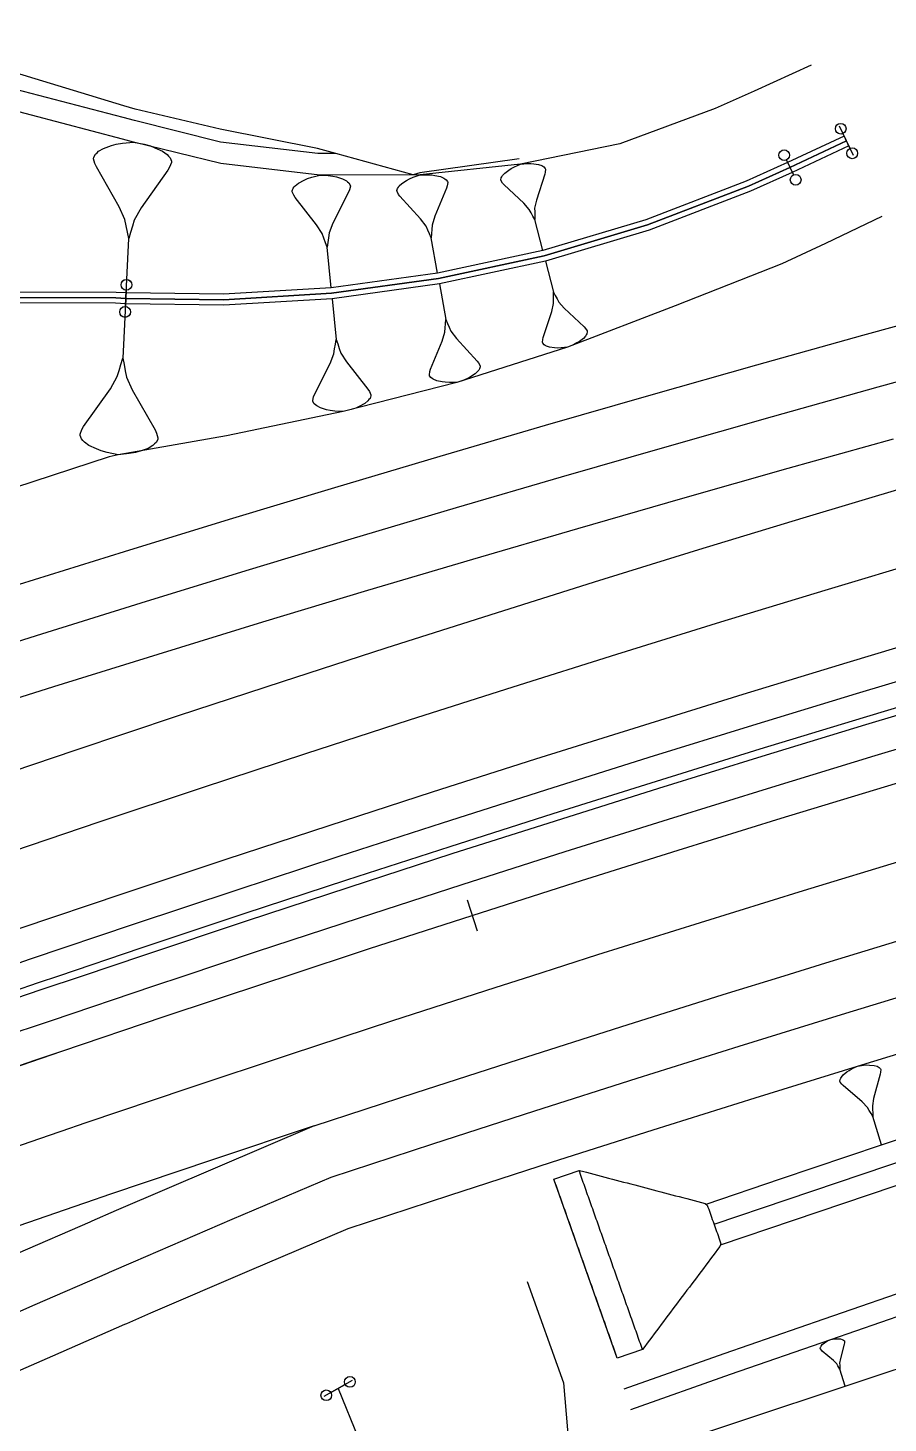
# Model space of a CAD drawing. Extents: x 387562 to 388546, y 804386 to 804945.
# Drawn here: x 388424 to 388463.8, y 804879.3 to 804943.9 of the extents above; entities that cross this region are included whole.
import ezdxf

# ---------------------------------------------------------------- set-up
doc = ezdxf.new("R2010")
doc.units = 0
doc.layers.get('0').update_dxf_attribs({"linetype": 'CONTINUOUS'})

msp = doc.modelspace()

# ---------------------------------------------------------------- linework, layer by layer
at = {"color": 3}
for p, q in [((388462.1727, 804937.9478), (388461.5365, 804939.3063)), ((388444.2977, 804903.5052), (388444.7565, 804902.0771)), ((388438.9727, 804881.2631), (388437.6677, 804880.5237))]:
    msp.add_line(p, q, dxfattribs=at)
at = {"color": 1}
for p, q in [((388427.8276, 804938.4118), (388428.0471, 804938.4732)), ((388428.0471, 804938.4732), (388428.3387, 804938.5311)), ((388428.3387, 804938.5311), (388428.8462, 804938.5785)), ((388428.8462, 804938.5785), (388429.3467, 804938.4818)), ((388429.3467, 804938.4818), (388429.6312, 804938.3957)), ((388461.6935, 804938.9711), (388462.0157, 804938.283)), ((388427.0038, 804937.8025), (388427.0073, 804937.8745)), ((388427.0652, 804937.583), (388427.0038, 804937.8025)), ((388427.0073, 804937.8745), (388427.0864, 804938.015)), ((388427.0864, 804938.015), (388427.1619, 804938.0835)), ((388427.1619, 804938.0835), (388427.2374, 804938.152)), ((388427.2374, 804938.152), (388427.4605, 804938.2854)), ((388427.4605, 804938.2854), (388427.8276, 804938.4118)), ((388429.6312, 804938.3957), (388429.8437, 804938.3131)), ((388429.8437, 804938.3131), (388430.1967, 804938.1514)), ((388430.1967, 804938.1514), (388430.4056, 804937.9968)), ((388430.4056, 804937.9968), (388430.4741, 804937.9213)), ((388430.4741, 804937.9213), (388430.5426, 804937.8458)), ((388430.5426, 804937.8458), (388430.6076, 804937.6983)), ((388427.1302, 804937.4355), (388427.0652, 804937.583)), ((388428.1941, 804935.5789), (388427.1302, 804937.4355)), ((388430.4424, 804937.2733), (388429.2022, 804935.5296)), ((388430.5214, 804937.4138), (388430.4424, 804937.2733)), ((388430.604, 804937.6262), (388430.5214, 804937.4138)), ((388430.6076, 804937.6983), (388430.604, 804937.6262)), ((388445.9371, 804937.0265), (388446.0393, 804937.1405)), ((388446.0393, 804937.1405), (388446.2239, 804937.2757)), ((388446.2239, 804937.2757), (388446.3368, 804937.3486)), ((388446.3368, 804937.3486), (388446.4908, 804937.432)), ((388446.4908, 804937.432), (388446.7682, 804937.5472)), ((388446.7682, 804937.5472), (388447.0668, 804937.5801)), ((388447.0668, 804937.5801), (388447.242, 804937.5813)), ((388447.242, 804937.5813), (388447.376, 804937.5719)), ((388447.376, 804937.5719), (388447.6029, 804937.5425)), ((388447.6029, 804937.5425), (388447.7475, 804937.4919)), ((388447.7475, 804937.4919), (388447.7992, 804937.4614)), ((388447.7992, 804937.4614), (388447.8509, 804937.4308)), ((388447.8509, 804937.4308), (388447.9132, 804937.3591)), ((388447.9144, 804937.1839), (388447.8944, 804937.0911)), ((388447.9132, 804937.3591), (388447.9238, 804937.3179)), ((388447.9238, 804937.3179), (388447.9144, 804937.1839)), ((388459.0755, 804937.7451), (388459.3977, 804937.0571)), ((388436.2366, 804936.4385), (388436.2852, 804936.4977)), ((388436.2852, 804936.4977), (388436.3337, 804936.5568)), ((388436.3337, 804936.5568), (388436.4847, 804936.6804)), ((388436.4847, 804936.6804), (388436.7434, 804936.8145)), ((388436.7434, 804936.8145), (388436.8997, 804936.8842)), ((388436.8997, 804936.8842), (388437.1099, 804936.9592)), ((388437.1099, 804936.9592), (388437.4816, 804937.0501)), ((388437.4816, 804937.0501), (388437.8639, 804937.0332)), ((388437.8639, 804937.0332), (388438.0846, 804937.0005)), ((388438.0846, 804937.0005), (388438.2514, 804936.9625)), ((388438.2514, 804936.9625), (388438.5313, 804936.8812)), ((388438.5313, 804936.8812), (388438.7034, 804936.7893)), ((388438.7034, 804936.7893), (388438.7626, 804936.7408)), ((388438.7626, 804936.7408), (388438.8217, 804936.6922)), ((388438.8217, 804936.6922), (388438.8861, 804936.5898)), ((388438.8914, 804936.5359), (388438.8534, 804936.3691)), ((388438.8861, 804936.5898), (388438.8914, 804936.5359)), ((388441.0717, 804936.4345), (388441.1104, 804936.4897)), ((388441.1104, 804936.4897), (388441.149, 804936.545)), ((388441.149, 804936.545), (388441.2733, 804936.6637)), ((388441.2733, 804936.6637), (388441.4914, 804936.799)), ((388441.4914, 804936.799), (388441.6239, 804936.8708)), ((388441.6239, 804936.8708), (388441.8034, 804936.9509)), ((388441.8034, 804936.9509), (388442.1237, 804937.0559)), ((388442.1237, 804937.0559), (388442.4606, 804937.0669)), ((388442.4606, 804937.0669), (388442.6567, 804937.0531)), ((388442.6567, 804937.0531), (388442.8058, 804937.0311)), ((388442.8058, 804937.0311), (388443.0571, 804936.9786)), ((388443.0571, 804936.9786), (388443.2145, 804936.9096)), ((388443.2145, 804936.9096), (388443.2697, 804936.8709)), ((388443.2697, 804936.8709), (388443.3249, 804936.8323)), ((388443.3249, 804936.8323), (388443.3885, 804936.7467)), ((388443.3747, 804936.5506), (388443.3443, 804936.4484)), ((388443.3967, 804936.6997), (388443.3747, 804936.5506)), ((388443.3885, 804936.7467), (388443.3967, 804936.6997)), ((388445.8559, 804936.8301), (388445.8759, 804936.923)), ((388445.8665, 804936.789), (388445.8559, 804936.8301)), ((388445.9394, 804936.6761), (388445.8665, 804936.789)), ((388445.8759, 804936.923), (388445.9065, 804936.9747)), ((388445.9065, 804936.9747), (388445.9371, 804937.0265)), ((388446.0017, 804936.6044), (388445.9394, 804936.6761)), ((388446.9245, 804935.745), (388446.0017, 804936.6044)), ((388447.8944, 804937.0911), (388447.5006, 804935.8931)), ((388436.1933, 804936.3255), (388436.2366, 804936.4385)), ((388436.1986, 804936.2717), (388436.1933, 804936.3255)), ((388436.2683, 804936.1154), (388436.1986, 804936.2717)), ((388436.3327, 804936.013), (388436.2683, 804936.1154)), ((388437.3265, 804934.7511), (388436.3327, 804936.013)), ((388438.8101, 804936.2561), (388438.0805, 804934.8251)), ((388438.8534, 804936.3691), (388438.8101, 804936.2561)), ((388441.0413, 804936.3323), (388441.0717, 804936.4345)), ((388441.0496, 804936.2854), (388441.0413, 804936.3323)), ((388441.1214, 804936.1528), (388441.0496, 804936.2854)), ((388441.1849, 804936.0672), (388441.1214, 804936.1528)), ((388442.1432, 804935.0263), (388441.1849, 804936.0672)), ((388443.3443, 804936.4484), (388442.8004, 804935.1423)), ((388447.5006, 804935.8931), (388447.4206, 804935.5217)), ((388428.4539, 804934.9888), (388428.1941, 804935.5789)), ((388429.2022, 804935.5296), (388428.8859, 804934.9676)), ((388447.1737, 804935.4582), (388446.9245, 804935.745)), ((388447.2572, 804935.3042), (388447.1737, 804935.4582)), ((388447.3406, 804935.1502), (388447.2572, 804935.3042)), ((388447.4206, 804935.5217), (388447.4218, 804935.3465)), ((388447.4218, 804935.3465), (388447.4229, 804935.1713)), ((388428.5118, 804934.6972), (388428.4539, 804934.9888)), ((388428.5697, 804934.4057), (388428.5118, 804934.6972)), ((388428.7998, 804934.6831), (388428.7137, 804934.3986)), ((388428.8859, 804934.9676), (388428.7998, 804934.6831)), ((388437.5842, 804934.3414), (388437.3265, 804934.7511)), ((388438.0805, 804934.8251), (388437.9074, 804934.3731)), ((388442.3973, 804934.6839), (388442.1432, 804935.0263)), ((388442.4773, 804934.5044), (388442.3973, 804934.6839)), ((388442.6789, 804934.7336), (388442.6651, 804934.5375)), ((388442.8004, 804935.1423), (388442.6789, 804934.7336)), ((388447.4241, 804934.9962), (388447.3406, 804935.1502)), ((388447.4229, 804935.1713), (388447.4241, 804934.9962)), ((388447.7944, 804933.5561), (388447.4241, 804934.9962)), ((388428.5042, 804931.594), (388428.6276, 804934.1141)), ((388428.6276, 804934.1141), (388428.5697, 804934.4057)), ((388428.7137, 804934.3986), (388428.6276, 804934.1141)), ((388437.6592, 804934.1312), (388437.5842, 804934.3414)), ((388437.7342, 804933.9211), (388437.6592, 804934.1312)), ((388437.8092, 804933.711), (388437.7342, 804933.9211)), ((388437.842, 804933.9317), (388437.8092, 804933.711)), ((388437.8747, 804934.1524), (388437.842, 804933.9317)), ((388437.9074, 804934.3731), (388437.8747, 804934.1524)), ((388442.5574, 804934.3249), (388442.4773, 804934.5044)), ((388442.6375, 804934.1454), (388442.5574, 804934.3249)), ((388442.6513, 804934.3415), (388442.6375, 804934.1454)), ((388442.9276, 804932.5025), (388442.6375, 804934.1454)), ((388442.6651, 804934.5375), (388442.6513, 804934.3415)), ((388437.9942, 804931.826), (388437.8092, 804933.711)), ((388447.9189, 804933.0718), (388448.2892, 804931.6317)), ((388443.0145, 804932.0101), (388443.3045, 804930.3671)), ((388428.4734, 804930.9648), (388428.5106, 804931.7237)), ((388428.5106, 804931.7237), (388428.4734, 804930.9648)), ((388438.043, 804931.3284), (388438.228, 804929.4434)), ((388448.2892, 804931.6317), (388448.3726, 804931.4777)), ((388448.2903, 804931.4565), (388448.2892, 804931.6317)), ((388448.2915, 804931.2814), (388448.2903, 804931.4565)), ((388448.3726, 804931.4777), (388448.4561, 804931.3237)), ((388448.4561, 804931.3237), (388448.5395, 804931.1697)), ((388428.4798, 804931.0946), (388428.3564, 804928.5744)), ((388447.8188, 804929.5368), (388448.2127, 804930.7347)), ((388448.2127, 804930.7347), (388448.2927, 804931.1062)), ((388448.2927, 804931.1062), (388448.2915, 804931.2814)), ((388448.5395, 804931.1697), (388448.7888, 804930.8828)), ((388448.7888, 804930.8828), (388449.7116, 804930.0234)), ((388443.277, 804929.975), (388443.2908, 804930.171)), ((388443.2908, 804930.171), (388443.3045, 804930.3671)), ((388443.3045, 804930.3671), (388443.3846, 804930.1876)), ((388443.3846, 804930.1876), (388443.4647, 804930.0081)), ((388438.1953, 804929.2227), (388438.228, 804929.4434)), ((388438.228, 804929.4434), (388438.303, 804929.2332)), ((388443.1417, 804929.3702), (388443.2632, 804929.7789)), ((388443.2632, 804929.7789), (388443.277, 804929.975)), ((388443.4647, 804930.0081), (388443.5448, 804929.8286)), ((388443.5448, 804929.8286), (388443.7989, 804929.4862)), ((388443.7989, 804929.4862), (388444.7571, 804928.4453)), ((388447.7895, 804929.3099), (388447.7989, 804929.4439)), ((388447.7989, 804929.4439), (388447.8188, 804929.5368)), ((388449.6739, 804929.4874), (388449.4894, 804929.3522)), ((388449.7762, 804929.6014), (388449.6739, 804929.4874)), ((388449.7116, 804930.0234), (388449.7739, 804929.9517)), ((388449.7739, 804929.9517), (388449.8468, 804929.8389)), ((388449.8068, 804929.6531), (388449.7762, 804929.6014)), ((388449.8373, 804929.7048), (388449.8068, 804929.6531)), ((388449.8573, 804929.7977), (388449.8373, 804929.7048)), ((388449.8468, 804929.8389), (388449.8573, 804929.7977)), ((388437.9567, 804928.3292), (388438.1298, 804928.7812)), ((388438.1298, 804928.7812), (388438.1626, 804929.0019)), ((388438.1626, 804929.0019), (388438.1953, 804929.2227)), ((388438.303, 804929.2332), (388438.378, 804929.0231)), ((388438.378, 804929.0231), (388438.453, 804928.8129)), ((388438.453, 804928.8129), (388438.7107, 804928.4032)), ((388442.5978, 804928.0641), (388443.1417, 804929.3702)), ((388447.8, 804929.2688), (388447.7895, 804929.3099)), ((388447.8623, 804929.1971), (388447.8, 804929.2688)), ((388447.9141, 804929.1665), (388447.8623, 804929.1971)), ((388447.9658, 804929.1359), (388447.9141, 804929.1665)), ((388448.1104, 804929.0854), (388447.9658, 804929.1359)), ((388448.3373, 804929.056), (388448.1104, 804929.0854)), ((388448.4713, 804929.0466), (388448.3373, 804929.056)), ((388448.6464, 804929.0477), (388448.4713, 804929.0466)), ((388448.9451, 804929.0806), (388448.6464, 804929.0477)), ((388449.2225, 804929.1958), (388448.9451, 804929.0806)), ((388449.3765, 804929.2793), (388449.2225, 804929.1958)), ((388449.4894, 804929.3522), (388449.3765, 804929.2793)), ((388428.1841, 804928.0054), (388428.2702, 804928.2899)), ((388428.2702, 804928.2899), (388428.3564, 804928.5744)), ((388428.3564, 804928.5744), (388428.4143, 804928.2828)), ((388428.4143, 804928.2828), (388428.4722, 804927.9913)), ((388437.2271, 804926.8983), (388437.9567, 804928.3292)), ((388438.7107, 804928.4032), (388439.7045, 804927.1414)), ((388444.7571, 804928.4453), (388444.8207, 804928.3597)), ((388444.8207, 804928.3597), (388444.8925, 804928.2271)), ((388444.9007, 804928.1802), (388444.8704, 804928.078)), ((388444.8925, 804928.2271), (388444.9007, 804928.1802)), ((388427.7818, 804927.159), (388428.098, 804927.7209)), ((388428.098, 804927.7209), (388428.1841, 804928.0054)), ((388428.4722, 804927.9913), (388428.5301, 804927.6997)), ((388428.5301, 804927.6997), (388428.7899, 804927.1096)), ((388442.5453, 804927.8128), (388442.5674, 804927.9619)), ((388442.5536, 804927.7658), (388442.5453, 804927.8128)), ((388442.6171, 804927.6803), (388442.5536, 804927.7658)), ((388442.5674, 804927.9619), (388442.5978, 804928.0641)), ((388442.6724, 804927.6416), (388442.6171, 804927.6803)), ((388442.7276, 804927.6029), (388442.6724, 804927.6416)), ((388442.885, 804927.5339), (388442.7276, 804927.6029)), ((388443.1363, 804927.4815), (388442.885, 804927.5339)), ((388443.2854, 804927.4594), (388443.1363, 804927.4815)), ((388443.4815, 804927.4456), (388443.2854, 804927.4594)), ((388443.8183, 804927.4567), (388443.4815, 804927.4456)), ((388444.1387, 804927.5616), (388443.8183, 804927.4567)), ((388444.3181, 804927.6417), (388444.1387, 804927.5616)), ((388444.4507, 804927.7135), (388444.3181, 804927.6417)), ((388444.6688, 804927.8488), (388444.4507, 804927.7135)), ((388444.7931, 804927.9676), (388444.6688, 804927.8488)), ((388444.8317, 804928.0228), (388444.7931, 804927.9676)), ((388444.8704, 804928.078), (388444.8317, 804928.0228)), ((388426.5416, 804925.4152), (388427.7818, 804927.159)), ((388428.7899, 804927.1096), (388429.8538, 804925.2531)), ((388437.1838, 804926.7853), (388437.2271, 804926.8983)), ((388439.7045, 804927.1414), (388439.7689, 804927.0389)), ((388439.7689, 804927.0389), (388439.8387, 804926.8826)), ((388439.8439, 804926.8288), (388439.8006, 804926.7158)), ((388439.8387, 804926.8826), (388439.8439, 804926.8288)), ((388437.1458, 804926.6184), (388437.1838, 804926.7853)), ((388437.1511, 804926.5646), (388437.1458, 804926.6184)), ((388437.2155, 804926.4621), (388437.1511, 804926.5646)), ((388437.2747, 804926.4136), (388437.2155, 804926.4621)), ((388437.3338, 804926.365), (388437.2747, 804926.4136)), ((388437.5059, 804926.2731), (388437.3338, 804926.365)), ((388437.7858, 804926.1918), (388437.5059, 804926.2731)), ((388437.9527, 804926.1538), (388437.7858, 804926.1918)), ((388438.9274, 804926.1951), (388438.5556, 804926.1042)), ((388439.1375, 804926.2701), (388438.9274, 804926.1951)), ((388439.2938, 804926.3398), (388439.1375, 804926.2701)), ((388439.5525, 804926.4739), (388439.2938, 804926.3398)), ((388439.7035, 804926.5975), (388439.5525, 804926.4739)), ((388439.7521, 804926.6567), (388439.7035, 804926.5975)), ((388439.8006, 804926.7158), (388439.7521, 804926.6567)), ((388438.1734, 804926.1211), (388437.9527, 804926.1538)), ((388438.5556, 804926.1042), (388438.1734, 804926.1211)), ((388426.3764, 804924.9903), (388426.3799, 804925.0623)), ((388426.4414, 804924.8427), (388426.3764, 804924.9903)), ((388426.3799, 804925.0623), (388426.4625, 804925.2748)), ((388426.4625, 804925.2748), (388426.5416, 804925.4152)), ((388429.8538, 804925.2531), (388429.9188, 804925.1055)), ((388429.9188, 804925.1055), (388429.9802, 804924.886)), ((388429.9802, 804924.886), (388429.9767, 804924.814)), ((388426.5098, 804924.7672), (388426.4414, 804924.8427)), ((388426.5783, 804924.6917), (388426.5098, 804924.7672)), ((388426.7873, 804924.5371), (388426.5783, 804924.6917)), ((388427.1403, 804924.3754), (388426.7873, 804924.5371)), ((388427.3528, 804924.2929), (388427.1403, 804924.3754)), ((388427.6373, 804924.2067), (388427.3528, 804924.2929)), ((388429.1564, 804924.2767), (388428.9369, 804924.2153)), ((388429.5235, 804924.4031), (388429.1564, 804924.2767)), ((388429.7466, 804924.5365), (388429.5235, 804924.4031)), ((388429.8221, 804924.605), (388429.7466, 804924.5365)), ((388429.8976, 804924.6735), (388429.8221, 804924.605)), ((388429.9767, 804924.814), (388429.8976, 804924.6735)), ((388428.1378, 804924.1101), (388427.6373, 804924.2067)), ((388428.6453, 804924.1574), (388428.1378, 804924.1101)), ((388428.9369, 804924.2153), (388428.6453, 804924.1574)), ((388437.9897, 804880.7061), (388438.6507, 804881.0807))]:
    msp.add_line(p, q, dxfattribs=at)
at = {"color": 7}
for p, q in [((388462.1111, 804895.6999), (388462.3623, 804895.8182)), ((388462.3623, 804895.8182), (388462.6367, 804895.8614)), ((388462.6367, 804895.8614), (388462.7983, 804895.87)), ((388462.7983, 804895.87), (388462.9225, 804895.8671)), ((388462.9225, 804895.8671), (388463.1333, 804895.8497)), ((388463.1333, 804895.8497), (388463.269, 804895.8092)), ((388461.5508, 804895.1168), (388461.5652, 804895.2034)), ((388461.5652, 804895.2034), (388461.5912, 804895.2525)), ((388461.5912, 804895.2525), (388461.6172, 804895.3016)), ((388461.6172, 804895.3016), (388461.7068, 804895.4113)), ((388461.7068, 804895.4113), (388461.8714, 804895.544)), ((388461.8714, 804895.544), (388461.9725, 804895.6162)), ((388461.9725, 804895.6162), (388462.1111, 804895.6999)), ((388463.4219, 804895.4454), (388463.1097, 804894.3223)), ((388463.269, 804895.8092), (388463.318, 804895.7832)), ((388463.318, 804895.7832), (388463.3671, 804895.7572)), ((388463.3671, 804895.7572), (388463.4277, 804895.6937)), ((388463.4364, 804895.532), (388463.4219, 804895.4454)), ((388463.4277, 804895.6937), (388463.4393, 804895.6561)), ((388463.4393, 804895.6561), (388463.4364, 804895.532)), ((388461.5623, 804895.0792), (388461.5508, 804895.1168)), ((388461.6345, 804894.9782), (388461.5623, 804895.0792)), ((388461.6951, 804894.9146), (388461.6345, 804894.9782)), ((388462.5842, 804894.1607), (388461.6951, 804894.9146)), ((388462.8266, 804893.9066), (388462.5842, 804894.1607)), ((388462.9103, 804893.768), (388462.8266, 804893.9066)), ((388463.1097, 804894.3223), (388463.0519, 804893.9758)), ((388463.0519, 804893.9758), (388463.0605, 804893.8141)), ((388462.994, 804893.6293), (388462.9103, 804893.768)), ((388463.0777, 804893.4907), (388462.994, 804893.6293)), ((388463.0605, 804893.8141), (388463.0691, 804893.6524)), ((388463.0691, 804893.6524), (388463.0777, 804893.4907)), ((388463.4815, 804892.1768), (388463.0777, 804893.4907)), ((388460.6817, 804882.8619), (388460.7346, 804882.9274)), ((388460.7346, 804882.9274), (388460.8322, 804883.0067)), ((388460.8322, 804883.0067), (388460.8921, 804883.0499)), ((388460.8921, 804883.0499), (388460.9743, 804883.1)), ((388460.9743, 804883.1), (388461.1234, 804883.1709)), ((388461.1234, 804883.1709), (388461.2864, 804883.1973)), ((388461.2864, 804883.1973), (388461.3825, 804883.2029)), ((388461.3825, 804883.2029), (388461.4563, 804883.2014)), ((388461.4563, 804883.2014), (388461.5817, 804883.1916)), ((388461.7543, 804882.952), (388461.5715, 804882.2835)), ((388461.5817, 804883.1916), (388461.6624, 804883.1679)), ((388461.6624, 804883.1679), (388461.6917, 804883.1526)), ((388461.6917, 804883.1526), (388461.7209, 804883.1372)), ((388461.7209, 804883.1372), (388461.7571, 804883.0996)), ((388461.7626, 804883.0035), (388461.7543, 804882.952)), ((388461.7571, 804883.0996), (388461.7641, 804883.0773)), ((388461.7641, 804883.0773), (388461.7626, 804883.0035)), ((388460.6426, 804882.7519), (388460.651, 804882.8034)), ((388460.6496, 804882.7296), (388460.6426, 804882.7519)), ((388460.6927, 804882.6697), (388460.6496, 804882.7296)), ((388460.651, 804882.8034), (388460.6663, 804882.8327)), ((388460.6663, 804882.8327), (388460.6817, 804882.8619)), ((388460.7289, 804882.6321), (388460.6927, 804882.6697)), ((388461.2594, 804882.1861), (388460.7289, 804882.6321)), ((388461.5715, 804882.2835), (388461.5379, 804882.0773)), ((388461.4042, 804882.0356), (388461.2594, 804882.1861)), ((388461.4543, 804881.9534), (388461.4042, 804882.0356)), ((388461.5044, 804881.8712), (388461.4543, 804881.9534)), ((388461.5545, 804881.789), (388461.5044, 804881.8712)), ((388461.5379, 804882.0773), (388461.5435, 804881.9812)), ((388461.5435, 804881.9812), (388461.549, 804881.8851)), ((388461.549, 804881.8851), (388461.5545, 804881.789)), ((388461.7979, 804881.0088), (388461.5545, 804881.789))]:
    msp.add_line(p, q, dxfattribs=at)
at = {"color": 1, "linetype": 'CONTINUOUS'}
for points in [[(388446.702, 804937.8047), (388442.1078, 804937.1459), (388441.8043, 804937.0555), (388438.2133, 804938.0463), (388437.3607, 804938.2816), (388432.8636, 804939.1808), (388428.9207, 804940.0988), (388428.4026, 804940.2573), (388422.6592, 804941.9911), (388416.6015, 804943.8597), (388410.6278, 804943.2152), (388404.7059, 804942.0944), (388403.2437, 804941.7478), (388400, 804940.9722)], [(388438.2133, 804938.0463), (388437.3839, 804938.0453), (388432.8762, 804938.5772), (388428.8951, 804939.5773), (388428.3798, 804939.7124), (388422.6872, 804941.1926), (388416.7079, 804942.9135), (388410.8325, 804942.1448), (388405.0245, 804940.9247), (388403.5941, 804940.5517), (388400, 804939.5924)], [(388460.2146, 804942.1292), (388457.5855, 804940.927), (388455.7689, 804940.133), (388451.3693, 804938.49), (388446.7682, 804937.5472), (388442.1237, 804937.0559), (388437.4816, 804937.0501), (388432.8971, 804937.5774), (388428.8462, 804938.5785), (388428.338, 804938.7133), (388422.7223, 804940.1933), (388416.8197, 804941.9198), (388411.0203, 804941.1626), (388405.2872, 804939.9599), (388403.8753, 804939.5921), (388400.2451, 804938.6231), (388400, 804938.5577)], [(388461.7486, 804938.8535), (388459.1306, 804937.6275), (388457.2137, 804936.7675), (388452.5658, 804934.9805), (388447.7944, 804933.5561), (388442.9276, 804932.5025), (388437.9942, 804931.826), (388433.0234, 804931.5306), (388428.5042, 804931.594), (388428.0409, 804931.615), (388423.023, 804931.6318), (388418.0186, 804931.263), (388413.0573, 804930.5107), (388408.1685, 804929.3794), (388406.9669, 804929.0398), (388403.3623, 804927.9837), (388400, 804926.9986)], [(388461.9606, 804938.4006), (388459.3426, 804937.1747), (388457.4109, 804936.308), (388452.7272, 804934.5073), (388447.9189, 804933.0718), (388443.0145, 804932.0101), (388438.043, 804931.3284), (388433.0339, 804931.0307), (388428.4798, 804931.0946), (388428.02, 804931.1154), (388423.0405, 804931.1321), (388418.0745, 804930.7662), (388413.1512, 804930.0196), (388408.2999, 804928.8969), (388407.1075, 804928.56), (388403.5029, 804927.5039), (388400, 804926.4776)], [(388463.4946, 804935.1249), (388460.8877, 804933.8752), (388458.8557, 804932.9426), (388453.9237, 804930.9978), (388448.9451, 804929.0806), (388443.8183, 804927.4567), (388438.5556, 804926.1042), (388433.1602, 804924.9839), (388428.1378, 804924.1101), (388427.723, 804924.0171), (388423.3412, 804922.5707), (388419.2733, 804920.1094), (388415.1882, 804919.3677), (388411.1811, 804918.3165), (388410.1992, 804918.0077), (388406.6201, 804916.8644), (388401.8558, 804915.3426), (388400, 804914.7498)], [(388402.0698, 804911.1553), (388404.1896, 804911.8617), (388409.0248, 804913.4567), (388410.9646, 804914.0902), (388413.8663, 804915.0312), (388417.4249, 804916.174), (388417.5219, 804916.205), (388418.714, 804916.5851), (388423.5678, 804918.1183), (388428.4277, 804919.631), (388433.2934, 804921.1229), (388438.1651, 804922.5943), (388443.0424, 804924.0449), (388447.9255, 804925.4748), (388452.8141, 804926.8839), (388457.7083, 804928.2723), (388462.6078, 804929.6399), (388467.5127, 804930.9867)], [(388425.3925, 804900), (388429.2104, 804901.2891), (388433.9678, 804902.873), (388438.7318, 804904.4368), (388443.5024, 804905.9806), (388448.2795, 804907.5041), (388453.0629, 804909.0076), (388457.8526, 804910.4908), (388462.6486, 804911.9538), (388467.4507, 804913.3965), (388472.2588, 804914.819), (388477.0729, 804916.2211), (388481.8929, 804917.603), (388486.7186, 804918.9645), (388491.5501, 804920.3056), (388496.3871, 804921.6263), (388500, 804922.5964)], [(388426.4866, 804900), (388429.3217, 804900.9572), (388434.0777, 804902.5407), (388438.8403, 804904.1041), (388443.6095, 804905.6473), (388448.3851, 804907.1705), (388453.1671, 804908.6734), (388457.9555, 804910.1562), (388462.75, 804911.6188), (388467.5507, 804913.0611), (388472.3574, 804914.4831), (388477.1701, 804915.8849), (388481.9886, 804917.2663), (388486.8129, 804918.6274), (388491.643, 804919.9681), (388496.4786, 804921.2885), (388500, 804922.234)], [(388400, 804871.1322), (388402.4231, 804872.2398), (388406.962, 804874.3035), (388411.5058, 804876.3584), (388413.9388, 804877.4541), (388416.0413, 804878.3985), (388420.5703, 804880.4158), (388422.3883, 804881.2191), (388425.1093, 804882.4145), (388428.4482, 804883.8702), (388428.5392, 804883.9097), (388429.6583, 804884.3946), (388434.2173, 804886.3561), (388438.786, 804888.2988), (388443.4885, 804889.8424), (388448.1975, 804891.3662), (388452.9128, 804892.8701), (388457.6345, 804894.3541), (388462.3623, 804895.8182), (388467.0963, 804897.2623), (388471.8364, 804898.6864), (388476.2766, 804900)], [(388400, 804890.7146), (388400.9351, 804891.0521), (388405.6472, 804892.7424), (388408.1695, 804893.6428), (388410.3659, 804894.4231), (388415.0944, 804896.0866), (388416.9916, 804896.7478), (388419.83, 804897.7302), (388423.3112, 804898.9241), (388423.4061, 804898.9565), (388424.5724, 804899.3537), (388426.4866, 804900)], [(388400, 804891.0867), (388400.8166, 804891.3815), (388405.5293, 804893.072), (388408.052, 804893.9725), (388410.249, 804894.7531), (388414.979, 804896.4171), (388416.8767, 804897.0784), (388419.7159, 804898.0611), (388423.1982, 804899.2554), (388423.2931, 804899.2878), (388424.4598, 804899.6851), (388425.3925, 804900)], [(388456.023, 804887.5417), (388459.4007, 804888.6929), (388464.0691, 804890.2651), (388468.7446, 804891.8178), (388473.4271, 804893.3508), (388478.1166, 804894.8643), (388482.8129, 804896.3581), (388487.5159, 804897.8322), (388492.2256, 804899.2865), (388494.5711, 804900)], [(388438.3202, 804880.8934), (388439.2694, 804878.5876), (388439.6186, 804876.1187), (388439.559, 804874.8617), (388439.4503, 804871.1267), (388439.7161, 804868.6421), (388440.2499, 804866.201), (388441.0454, 804863.8322), (388442.0931, 804861.5637), (388443.3807, 804859.4222), (388444.8931, 804857.4331), (388446.4498, 804855.775), (388448.1626, 804854.2788), (388448.5137, 804853.9981), (388452.179, 804850.6027), (388455.3603, 804846.7502), (388455.4043, 804846.689), (388455.8319, 804846.0198)], [(388438.3202, 804880.8934), (388439.2694, 804878.5876), (388439.6186, 804876.1187), (388439.559, 804874.8617), (388439.4503, 804871.1267), (388439.7161, 804868.6421), (388440.2499, 804866.201), (388441.0454, 804863.8322), (388442.0931, 804861.5637), (388443.3807, 804859.4222), (388444.8931, 804857.4331), (388446.4498, 804855.775), (388448.1626, 804854.2788), (388448.5137, 804853.9981), (388452.179, 804850.6027), (388455.3603, 804846.7502), (388455.4043, 804846.689), (388455.8319, 804846.0198)]]:
    msp.add_lwpolyline(points, dxfattribs=at)
at = {"color": 7, "linetype": 'CONTINUOUS'}
for points in [[(388400, 804926.7381), (388403.4326, 804927.7438), (388407.0372, 804928.7999), (388408.2342, 804929.1382), (388413.1042, 804930.2652), (388418.0465, 804931.0146), (388423.0318, 804931.382), (388428.0305, 804931.3652), (388428.492, 804931.3443), (388433.0286, 804931.2807), (388438.0186, 804931.5772), (388442.971, 804932.2563), (388447.8566, 804933.3139), (388452.6465, 804934.7439), (388457.3123, 804936.5378), (388459.2366, 804937.4011), (388461.8546, 804938.627)], [(388406.6471, 804900), (388408.1958, 804900.5502), (388412.9503, 804902.2228), (388417.7118, 804903.8753), (388421.212, 804905.0758), (388421.3074, 804905.1084), (388422.4801, 804905.5078), (388427.2554, 804907.1201), (388432.0374, 804908.7122), (388436.8261, 804910.2841), (388441.6213, 804911.8358), (388446.4231, 804913.3673), (388451.2313, 804914.8785), (388456.0458, 804916.3694), (388460.8666, 804917.8399), (388465.6935, 804919.2901), (388470.5266, 804920.72), (388475.3656, 804922.1294), (388480.2105, 804923.5184), (388485.0612, 804924.8869), (388489.9176, 804926.235), (388494.7797, 804927.5625), (388499.6474, 804928.8696), (388500, 804928.9627)], [(388417.2203, 804900), (388418.8523, 804900.5664), (388422.3424, 804901.7634), (388422.4375, 804901.7958), (388423.6068, 804902.194), (388428.368, 804903.8016), (388433.136, 804905.3891), (388437.9107, 804906.9564), (388442.6919, 804908.5036), (388447.4796, 804910.0305), (388452.2737, 804911.5373), (388457.0741, 804913.0238), (388461.8808, 804914.4901), (388466.6935, 804915.936), (388471.5124, 804917.3617), (388476.3372, 804918.767), (388481.1679, 804920.1519), (388486.0044, 804921.5164), (388490.8467, 804922.8605), (388495.6945, 804924.1842), (388500, 804925.3403)], [(388403.6219, 804906.4032), (388405.8589, 804907.1486), (388410.6742, 804908.7366), (388412.6059, 804909.3673), (388415.4957, 804910.3041), (388419.0397, 804911.442), (388419.1363, 804911.4728), (388420.3235, 804911.8512), (388425.1573, 804913.3777), (388429.9971, 804914.8837), (388434.8428, 804916.3691), (388439.6944, 804917.8339), (388444.5517, 804919.2781), (388449.4146, 804920.7017), (388454.2831, 804922.1046), (388459.1571, 804923.4868), (388464.0364, 804924.8484)], [(388400, 804901.3406), (388402.2801, 804902.1585), (388404.8125, 804903.0625), (388407.0274, 804903.8494), (388411.7957, 804905.5269), (388413.7089, 804906.1936), (388416.5712, 804907.1843), (388420.0817, 804908.3883), (388420.1774, 804908.4209), (388421.3535, 804908.8215), (388426.1428, 804910.4385), (388430.9388, 804912.0353), (388435.7415, 804913.6118), (388440.5508, 804915.1681), (388445.3667, 804916.704), (388450.1889, 804918.2197), (388455.0176, 804919.7149), (388459.8525, 804921.1898), (388464.6935, 804922.6442)], [(388435.9567, 804900), (388439.7699, 804901.2517), (388444.5271, 804902.7911), (388449.2907, 804904.3104), (388454.0606, 804905.8096), (388458.8368, 804907.2886), (388463.6193, 804908.7475), (388468.4078, 804910.1861), (388473.2024, 804911.6046), (388478.0029, 804913.0028), (388482.8093, 804914.3808), (388487.6214, 804915.7384), (388492.4393, 804917.0758), (388497.2627, 804918.3928), (388500, 804919.1278)], [(388447.2943, 804900), (388450.3471, 804900.9737), (388455.103, 804902.4684), (388459.8651, 804903.9431), (388464.6334, 804905.3976), (388469.4078, 804906.832), (388474.1882, 804908.2463), (388478.9746, 804909.6404), (388483.7668, 804911.0143), (388488.5647, 804912.3679), (388493.3683, 804913.7013), (388498.1775, 804915.0144), (388500, 804915.5038)], [(388458.9638, 804900), (388460.8934, 804900.5975), (388465.6476, 804902.0478), (388470.4078, 804903.4779), (388475.1741, 804904.888), (388479.9462, 804906.278), (388484.7242, 804907.6478), (388489.5079, 804908.9974), (388494.2973, 804910.3269), (388499.0922, 804911.6361), (388500, 804911.8798)], [(388400, 804883.8041), (388403.136, 804884.9361), (388407.8357, 804886.6219), (388410.3515, 804887.52), (388412.5359, 804888.2961), (388417.2386, 804889.9505), (388419.1254, 804890.608), (388421.9482, 804891.585), (388425.4104, 804892.7724), (388425.5048, 804892.8046), (388426.6647, 804893.1997), (388431.388, 804894.7944), (388436.118, 804896.3692), (388440.8545, 804897.924), (388445.5976, 804899.4589), (388447.2943, 804900)], [(388400, 804887.5251), (388401.9509, 804888.2293), (388406.6573, 804889.9176), (388409.1766, 804890.8169), (388411.3674, 804891.5953), (388416.084, 804893.2546), (388420.8076, 804894.894), (388425.5381, 804896.5134), (388430.2754, 804898.1129), (388435.0194, 804899.6923), (388435.9567, 804900)], [(388437.2166, 804893.0461), (388441.9391, 804894.5963), (388446.6681, 804896.1266), (388451.4036, 804897.6369), (388456.1454, 804899.1272), (388458.9638, 804900)], [(388455.3562, 804889.4267), (388458.805, 804890.6021), (388463.4815, 804892.1768), (388468.1651, 804893.732), (388472.8557, 804895.2675), (388477.5532, 804896.7833), (388482.2576, 804898.2794), (388486.9688, 804899.7559), (388487.7594, 804900)], [(388455.7244, 804888.4961), (388459.1028, 804889.6475), (388463.7753, 804891.221), (388468.4549, 804892.7749), (388473.1414, 804894.3092), (388477.8349, 804895.8238), (388482.5352, 804897.3188), (388487.2423, 804898.794), (388491.1479, 804900)], [(388451.5657, 804880.8818), (388456.1919, 804882.5134), (388460.8256, 804884.1256), (388465.4666, 804885.7184), (388470.1148, 804887.2918), (388474.7703, 804888.8457), (388479.4329, 804890.3802), (388484.1025, 804891.8952), (388488.7791, 804893.3906), (388493.4626, 804894.8664), (388498.1528, 804896.3227), (388500, 804896.8877)], [(388451.8716, 804879.9298), (388456.4938, 804881.56), (388461.1234, 804883.171), (388465.7603, 804884.7625), (388470.4046, 804886.3347), (388475.056, 804887.8874), (388479.7146, 804889.4207), (388484.3801, 804890.9345), (388489.0527, 804892.4287), (388493.7321, 804893.9034), (388498.4182, 804895.3586), (388500, 804895.8424)], [(388452.5192, 804877.9141), (388457.1572, 804879.4646), (388461.7979, 804881.0088), (388466.4429, 804882.5417), (388471.073, 804884.1268), (388475.7056, 804885.7087), (388480.3461, 804887.2695), (388485.0059, 804888.7692), (388489.6784, 804890.2287), (388494.3552, 804891.6767), (388499.028, 804893.1436), (388500, 804893.4892)], [(388437.2166, 804893.0461), (388432.6278, 804891.0967), (388428.0489, 804889.1285), (388426.9249, 804888.6419), (388426.8335, 804888.6022), (388423.4799, 804887.1416), (388420.7469, 804885.942), (388418.9209, 804885.1359), (388414.372, 804883.1116), (388412.2603, 804882.164), (388409.8223, 804881.0664), (388405.2691, 804879.0082), (388400.7207, 804876.9411), (388400, 804876.6118)], [(388437.2166, 804893.0461), (388432.5006, 804891.476), (388427.7914, 804889.886), (388426.6348, 804889.4921), (388426.5408, 804889.46), (388423.0888, 804888.2761), (388420.2743, 804887.3019), (388418.3931, 804886.6464), (388413.7043, 804884.9969), (388411.5265, 804884.2231), (388409.0142, 804883.3263), (388404.321, 804881.6428), (388400, 804880.083)], [(388447.0687, 804885.8505), (388448.7534, 804881.1667), (388449.1703, 804876.267), (388448.9608, 804873.8195), (388448.9206, 804871.6218), (388449.084, 804870.1628), (388449.3813, 804868.7245), (388449.8288, 804867.3234), (388449.9262, 804865.7118), (388450.2164, 804864.0559), (388450.5743, 804862.2614), (388451.1917, 804860.6902), (388453.0771, 804860.5006), (388453.683, 804860.3836), (388458.7616, 804856.8209), (388461.2382, 804850.9785), (388461.2346, 804850.8654)]]:
    msp.add_lwpolyline(points, dxfattribs=at)
at = {"color": 3, "linetype": 'CONTINUOUS'}
for points in [[(388461.8546, 804938.627), (388459.2366, 804937.4011), (388457.3123, 804936.5378), (388452.6465, 804934.7439), (388447.8566, 804933.3139), (388442.971, 804932.2563), (388438.0186, 804931.5772), (388433.0286, 804931.2807), (388428.492, 804931.3443), (388428.0305, 804931.3652), (388423.0318, 804931.382), (388418.0465, 804931.0146), (388413.1042, 804930.2652), (388408.2342, 804929.1382), (388407.0372, 804928.7999), (388403.4326, 804927.7438), (388400, 804926.7381)], [(388435.9567, 804900), (388439.7699, 804901.2517), (388444.5271, 804902.7911), (388449.2907, 804904.3104), (388454.0606, 804905.8096), (388458.8368, 804907.2886), (388463.6193, 804908.7475), (388468.4078, 804910.1861), (388473.2024, 804911.6046), (388478.0029, 804913.0028), (388482.8093, 804914.3808), (388487.6214, 804915.7384), (388492.4393, 804917.0758), (388497.2627, 804918.3928), (388500, 804919.1278)], [(388400, 804887.5251), (388401.9509, 804888.2293), (388406.6573, 804889.9176), (388409.1766, 804890.8169), (388411.3674, 804891.5953), (388416.084, 804893.2546), (388417.9764, 804893.914), (388420.8076, 804894.894), (388424.2801, 804896.0849), (388424.3747, 804896.1172), (388425.5381, 804896.5134), (388430.2754, 804898.1129), (388435.0194, 804899.6923), (388435.9567, 804900)], [(388438.3202, 804880.8934), (388439.2694, 804878.5876), (388439.6186, 804876.1187), (388439.559, 804874.8617), (388439.4503, 804871.1267), (388439.7161, 804868.6421), (388440.2499, 804866.201), (388441.0454, 804863.8322), (388442.0931, 804861.5637), (388443.3807, 804859.4222), (388444.8931, 804857.4331), (388446.4498, 804855.775), (388448.1626, 804854.2788), (388448.5137, 804853.9981), (388452.179, 804850.6027), (388455.3603, 804846.7502), (388455.4043, 804846.689), (388455.8319, 804846.0198)]]:
    msp.add_lwpolyline(points, dxfattribs=at)
at = {"color": 2, "linetype": 'CONTINUOUS'}
for points in [[(388402.8501, 804908.7807), (388405.0243, 804909.5052), (388409.8495, 804911.0967), (388411.7852, 804911.7288), (388414.681, 804912.6677), (388418.2323, 804913.808), (388418.3291, 804913.8389), (388419.5188, 804914.2181), (388424.3626, 804915.748), (388429.2124, 804917.2573), (388434.0681, 804918.746), (388438.9297, 804920.2141), (388443.7971, 804921.6615), (388448.67, 804923.0882), (388453.5486, 804924.4943), (388458.4327, 804925.8796), (388463.3221, 804927.2442), (388468.2169, 804928.588)], [(388421.829, 804900), (388424.0896, 804900.7739), (388428.8449, 804902.3794), (388433.6068, 804903.9649), (388438.3755, 804905.5302), (388443.1507, 804907.0754), (388447.9324, 804908.6005), (388452.7204, 804910.1054), (388457.5148, 804911.59), (388462.3154, 804913.0544), (388467.1221, 804914.4986), (388471.9349, 804915.9224), (388476.7536, 804917.3259), (388481.5783, 804918.7091), (388486.4087, 804920.0719), (388491.2448, 804921.4143), (388496.0866, 804922.7363), (388500, 804923.7871)], [(388431.1951, 804900), (388434.5485, 804901.1165), (388439.3051, 804902.6779), (388444.0683, 804904.2192), (388448.8379, 804905.7404), (388453.6139, 804907.2415), (388458.3962, 804908.7224), (388463.1846, 804910.1831), (388467.9793, 804911.6236), (388472.7799, 804913.0439), (388477.5865, 804914.4439), (388482.399, 804915.8235), (388487.2172, 804917.1829), (388492.0411, 804918.522), (388496.8707, 804919.8406), (388500, 804920.6809)], [(388400, 804873.8721), (388401.5719, 804874.5905), (388406.1155, 804876.6558), (388410.6641, 804878.7124), (388413.0995, 804879.8091), (388415.2067, 804880.7551), (388419.7456, 804882.7759), (388421.5676, 804883.5806), (388424.2946, 804884.7781), (388427.6408, 804886.2362), (388427.7321, 804886.2758), (388428.8536, 804886.7616), (388433.4225, 804888.7264), (388438.0013, 804890.6724), (388442.7138, 804892.2194), (388447.4328, 804893.7464), (388452.1582, 804895.2535), (388456.8899, 804896.7407), (388461.6279, 804898.2078), (388466.372, 804899.655), (388467.5202, 804900)], [(388400, 804889.1199), (388401.443, 804889.6407), (388406.1522, 804891.33), (388408.673, 804892.2299), (388410.8666, 804893.0092), (388415.5892, 804894.6706), (388417.484, 804895.3309), (388420.3188, 804896.3121), (388423.7957, 804897.5045), (388423.8904, 804897.5368), (388425.0553, 804897.9336), (388429.7985, 804899.535), (388431.1951, 804900)]]:
    msp.add_lwpolyline(points, dxfattribs=at)
at = {"color": 252, "linetype": 'CONTINUOUS'}
for points in [[(388448.311, 804890.5888), (388449.4743, 804890.9921), (388449.641, 804890.9484), (388449.8131, 804890.9033), (388449.9852, 804890.8582), (388450.1573, 804890.8131), (388450.3295, 804890.768), (388450.5016, 804890.7229), (388450.6737, 804890.6777), (388450.8458, 804890.6326), (388451.018, 804890.5875), (388451.1901, 804890.5424), (388451.3622, 804890.4973), (388451.5343, 804890.4522), (388451.7065, 804890.4071), (388451.8786, 804890.362), (388452.0507, 804890.3169), (388452.2228, 804890.2717), (388452.395, 804890.2266), (388452.5671, 804890.1815), (388452.7392, 804890.1364), (388452.9113, 804890.0913), (388453.0835, 804890.0462), (388453.2556, 804890.0011), (388453.4277, 804889.956), (388453.5999, 804889.9109), (388453.772, 804889.8657), (388453.9437, 804889.8205), (388454.115, 804889.7751), (388454.2863, 804889.7297), (388454.4575, 804889.6842), (388454.6288, 804889.6388), (388454.8001, 804889.5934), (388454.9713, 804889.548), (388455.1426, 804889.5026), (388455.3138, 804889.4572), (388455.4097, 804889.385), (388455.4431, 804889.2907), (388455.4764, 804889.1965), (388455.5098, 804889.1022), (388455.5432, 804889.0079), (388455.5765, 804888.9136), (388455.6099, 804888.8193), (388455.6433, 804888.7251), (388455.6767, 804888.6308), (388455.7101, 804888.5365), (388455.7434, 804888.4422), (388455.7768, 804888.348), (388455.8102, 804888.2537), (388455.8436, 804888.1594), (388455.8769, 804888.0651), (388455.9103, 804887.9709), (388455.9437, 804887.8766), (388455.9771, 804887.7823), (388456.0105, 804887.688), (388456.0438, 804887.5937), (388455.9982, 804887.4715), (388455.8889, 804887.3266), (388455.7795, 804887.1818), (388455.6702, 804887.0369), (388455.5609, 804886.8921), (388455.4516, 804886.7472), (388455.3423, 804886.6024), (388455.233, 804886.4576), (388455.1237, 804886.3128), (388455.0146, 804886.168), (388454.9061, 804886.0234), (388454.7977, 804885.8789), (388454.6893, 804885.7344), (388454.5809, 804885.5899), (388454.4725, 804885.4453), (388454.364, 804885.3008), (388454.2556, 804885.1563), (388454.1472, 804885.0118), (388454.0388, 804884.8672), (388453.9303, 804884.7227), (388453.8219, 804884.5782), (388453.7135, 804884.4337), (388453.6051, 804884.2891), (388453.4967, 804884.1446), (388453.3882, 804884.0001), (388453.2798, 804883.8556), (388453.1715, 804883.7111), (388453.0631, 804883.5666), (388452.9547, 804883.4221), (388452.8463, 804883.2775), (388452.7379, 804883.133), (388452.6296, 804882.9885), (388452.5212, 804882.844), (388452.4128, 804882.6995), (388451.2474, 804882.2959), (388448.311, 804890.5888)], [(388452.4128, 804882.6995), (388452.3794, 804882.7938), (388452.346, 804882.888), (388452.3126, 804882.9823), (388452.2792, 804883.0766), (388452.2458, 804883.1709), (388452.2124, 804883.2651), (388452.179, 804883.3594), (388452.1456, 804883.4537), (388452.1122, 804883.5479), (388452.0788, 804883.6422), (388452.0454, 804883.7365), (388452.012, 804883.8307), (388451.9786, 804883.925), (388451.9452, 804884.0193), (388451.9118, 804884.1135), (388451.8783, 804884.2078), (388451.8449, 804884.3021), (388451.8115, 804884.3963), (388451.7781, 804884.4906), (388451.7447, 804884.5849), (388451.7113, 804884.6791), (388451.6779, 804884.7734), (388451.6445, 804884.8677), (388451.6111, 804884.9619), (388451.5777, 804885.0562), (388451.5443, 804885.1505), (388451.5109, 804885.2447), (388451.4775, 804885.339), (388451.4441, 804885.4333), (388451.4107, 804885.5275), (388451.3773, 804885.6218), (388451.3439, 804885.7161), (388451.3105, 804885.8104), (388451.2771, 804885.9046), (388451.2437, 804885.9989), (388451.2103, 804886.0932), (388451.1769, 804886.1874), (388451.1435, 804886.2817), (388451.1101, 804886.376), (388451.0766, 804886.4702), (388451.0432, 804886.5645), (388451.0098, 804886.6588), (388450.9764, 804886.753), (388450.943, 804886.8473), (388450.9096, 804886.9416), (388450.8762, 804887.0358), (388450.8428, 804887.1301), (388450.8094, 804887.2244), (388450.776, 804887.3186), (388450.7426, 804887.4129), (388450.7092, 804887.5072), (388450.6758, 804887.6014), (388450.6424, 804887.6957), (388450.609, 804887.79), (388450.5756, 804887.8842), (388450.5422, 804887.9785), (388450.5088, 804888.0728), (388450.4754, 804888.167), (388450.442, 804888.2613), (388450.4086, 804888.3556), (388450.3752, 804888.4499), (388450.3418, 804888.5441), (388450.3083, 804888.6384), (388450.2749, 804888.7327), (388450.2415, 804888.8269), (388450.2081, 804888.9212), (388450.1747, 804889.0155), (388450.1413, 804889.1097), (388450.1079, 804889.204), (388450.0745, 804889.2983), (388450.0411, 804889.3925), (388450.0077, 804889.4868), (388449.9743, 804889.5811), (388449.9409, 804889.6753), (388449.9075, 804889.7696), (388449.8741, 804889.8639), (388449.8407, 804889.9581), (388449.8073, 804890.0524), (388449.7739, 804890.1467), (388449.7405, 804890.2409), (388449.7071, 804890.3352), (388449.6737, 804890.4295), (388449.6403, 804890.5237), (388449.6069, 804890.618), (388449.5735, 804890.7123), (388449.5401, 804890.8065), (388449.5066, 804890.9008), (388449.4743, 804890.9921)], [(388451.2474, 804882.2959), (388451.214, 804882.3901), (388451.1806, 804882.4844), (388451.1473, 804882.5787), (388451.1139, 804882.673), (388451.0805, 804882.7672), (388451.0471, 804882.8615), (388451.0137, 804882.9558), (388450.9804, 804883.0501), (388450.947, 804883.1443), (388450.9136, 804883.2386), (388450.8802, 804883.3329), (388450.8468, 804883.4272), (388450.8135, 804883.5215), (388450.7801, 804883.6157), (388450.7467, 804883.71), (388450.7133, 804883.8043), (388450.6799, 804883.8986), (388450.6465, 804883.9928), (388450.6132, 804884.0871), (388450.5798, 804884.1814), (388450.5464, 804884.2757), (388450.513, 804884.3699), (388450.4796, 804884.4642), (388450.4463, 804884.5585), (388450.4129, 804884.6528), (388450.3795, 804884.747), (388450.3461, 804884.8413), (388450.3127, 804884.9356), (388450.2793, 804885.0299), (388450.246, 804885.1241), (388450.2126, 804885.2184), (388450.1792, 804885.3127), (388450.1458, 804885.407), (388450.1124, 804885.5012), (388450.0791, 804885.5955), (388450.0457, 804885.6898), (388450.0123, 804885.7841), (388449.9789, 804885.8783), (388449.9455, 804885.9726), (388449.9121, 804886.0669), (388449.8788, 804886.1612), (388449.8454, 804886.2555), (388449.812, 804886.3497), (388449.7786, 804886.444), (388449.7452, 804886.5383), (388449.7119, 804886.6326), (388449.6785, 804886.7268), (388449.6451, 804886.8211), (388449.6117, 804886.9154), (388449.5783, 804887.0097), (388449.5449, 804887.1039), (388449.5116, 804887.1982), (388449.4782, 804887.2925), (388449.4448, 804887.3868), (388449.4114, 804887.481), (388449.378, 804887.5753), (388449.3447, 804887.6696), (388449.3113, 804887.7639), (388449.2779, 804887.8581), (388449.2445, 804887.9524), (388449.2111, 804888.0467), (388449.1777, 804888.141), (388449.1444, 804888.2352), (388449.111, 804888.3295), (388449.0776, 804888.4238), (388449.0442, 804888.5181), (388449.0108, 804888.6123), (388448.9775, 804888.7066), (388448.9441, 804888.8009), (388448.9107, 804888.8952), (388448.8773, 804888.9895), (388448.8439, 804889.0837), (388448.8105, 804889.178), (388448.7772, 804889.2723), (388448.7438, 804889.3666), (388448.7104, 804889.4608), (388448.677, 804889.5551), (388448.6436, 804889.6494), (388448.6103, 804889.7437), (388448.5769, 804889.8379), (388448.5435, 804889.9322), (388448.5101, 804890.0265), (388448.4767, 804890.1208), (388448.4434, 804890.215), (388448.41, 804890.3093), (388448.3766, 804890.4036), (388448.3432, 804890.4979), (388448.311, 804890.5888)]]:
    msp.add_lwpolyline(points, dxfattribs=at)
at = {"color": 1}
for centre, radius in [((388461.5884, 804939.1954), 0.2477), ((388458.9705, 804937.9695), 0.2477), ((388462.1216, 804938.0568), 0.2497), ((388459.5036, 804936.8309), 0.2497), ((388428.5228, 804931.9732), 0.2497), ((388428.5227, 804931.9711), 0.2477), ((388428.4612, 804930.7154), 0.2497), ((388428.4613, 804930.7174), 0.2477), ((388438.868, 804881.2038), 0.2497), ((388437.7741, 804880.584), 0.2477)]:
    msp.add_circle(centre, radius, dxfattribs=at)

doc.saveas('drawing.dxf')
